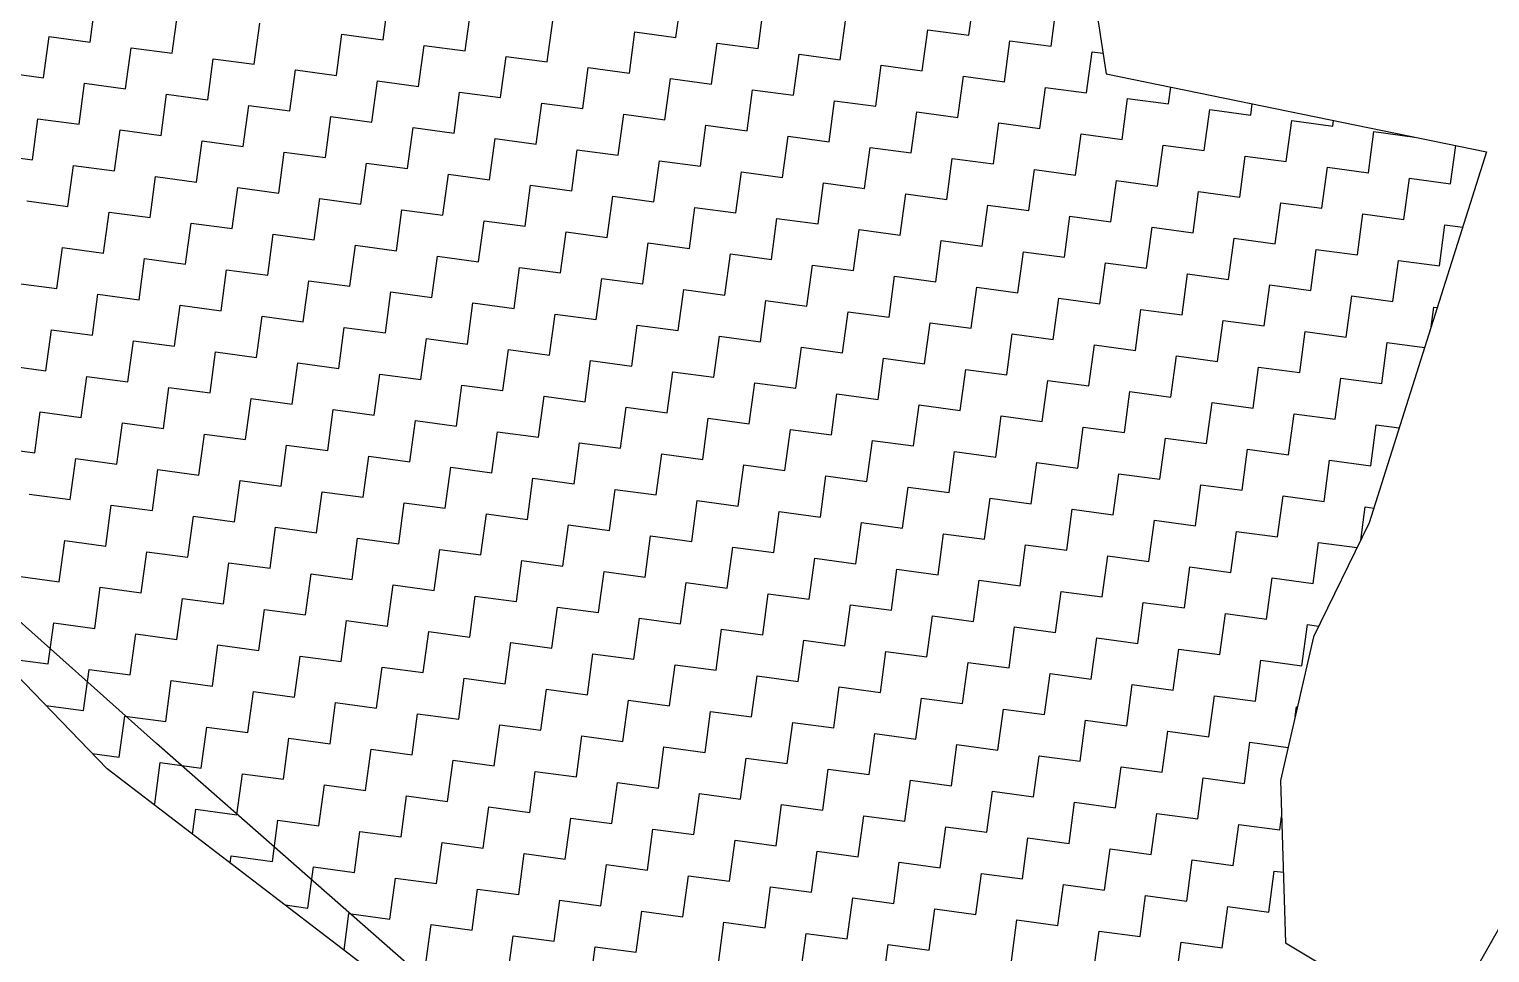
# Model space of a CAD drawing. Header units: metres. Extents: x 291974 to 293244, y 2020596 to 2023640.
# Drawn here: x 292196.6 to 292284.8, y 2021727.4 to 2021783.1 of the extents above; entities that cross this region are included whole.
import ezdxf

# ---------------------------------------------------------------- set-up
doc = ezdxf.new("R2010")
doc.units = ezdxf.units.M
doc.header["$MEASUREMENT"] = 0
doc.layers.add('POLY_HATCH', color=12, linetype='Continuous')
doc.layers.add('POLY_PARCEL', color=6, linetype='Continuous')

msp = doc.modelspace()

# ---------------------------------------------------------------- linework, layer by layer
at = {"layer": 'POLY_HATCH'}
for p, q in [((292257.307, 2021808.667), (292261.637, 2021780.444)), ((292261.637, 2021780.444), (292284.589, 2021775.725)), ((292284.589, 2021775.725), (292277.503, 2021753.35)), ((292277.503, 2021753.35), (292274.138, 2021746.488)), ((292201.34, 2021738.529), (292187.775, 2021752.551)), ((292274.138, 2021746.488), (292272.155, 2021737.813)), ((292221.986, 2021722.739), (292201.34, 2021738.529)), ((292272.155, 2021737.813), (292272.461, 2021728.017)), ((292283.538, 2021725.711), (292289.945, 2021737.041)), ((292272.461, 2021728.017), (292277.731, 2021724.868))]:
    msp.add_line(p, q, dxfattribs=at)
at = {"layer": 'POLY_HATCH', "linetype": 'Continuous'}
for p, q in [((292217.996, 2021782.486), (292218.33, 2021784.964)), ((292235.673, 2021782.626), (292236.007, 2021785.104)), ((292253.35, 2021782.766), (292253.684, 2021785.244)), ((292200.319, 2021782.346), (292200.653, 2021784.824)), ((292205.274, 2021781.678), (292205.608, 2021784.156)), ((292222.951, 2021781.818), (292223.285, 2021784.296)), ((292240.628, 2021781.958), (292240.962, 2021784.436)), ((292258.305, 2021782.098), (292258.639, 2021784.576)), ((292210.229, 2021781.011), (292210.563, 2021783.488)), ((292227.906, 2021781.151), (292228.24, 2021783.628)), ((292245.583, 2021781.291), (292245.917, 2021783.768)), ((292250.538, 2021780.623), (292250.872, 2021783.1)), ((292250.872, 2021783.1), (292253.35, 2021782.766)), ((292197.508, 2021780.203), (292197.842, 2021782.68)), ((292197.842, 2021782.68), (292200.319, 2021782.346)), ((292215.185, 2021780.343), (292215.519, 2021782.82)), ((292215.519, 2021782.82), (292217.996, 2021782.486)), ((292232.862, 2021780.483), (292233.195, 2021782.96)), ((292233.195, 2021782.96), (292235.673, 2021782.626)), ((292237.817, 2021779.815), (292238.151, 2021782.292)), ((292238.151, 2021782.292), (292240.628, 2021781.958)), ((292255.494, 2021779.955), (292255.828, 2021782.432)), ((292255.828, 2021782.432), (292258.305, 2021782.098)), ((292202.463, 2021779.535), (292202.797, 2021782.012)), ((292202.797, 2021782.012), (292205.274, 2021781.678)), ((292207.418, 2021778.867), (292207.752, 2021781.345)), ((292207.752, 2021781.345), (292210.229, 2021781.011)), ((292220.14, 2021779.675), (292220.474, 2021782.152)), ((292220.474, 2021782.152), (292222.951, 2021781.818)), ((292225.095, 2021779.007), (292225.429, 2021781.485)), ((292225.429, 2021781.485), (292227.906, 2021781.151)), ((292242.772, 2021779.147), (292243.106, 2021781.624)), ((292243.106, 2021781.624), (292245.583, 2021781.291)), ((292260.449, 2021779.287), (292260.783, 2021781.764)), ((292260.783, 2021781.764), (292261.448, 2021781.675)), ((292195.03, 2021780.537), (292197.508, 2021780.203)), ((292212.373, 2021778.199), (292212.707, 2021780.677)), ((292212.707, 2021780.677), (292215.185, 2021780.343)), ((292230.05, 2021778.339), (292230.384, 2021780.817)), ((292230.384, 2021780.817), (292232.862, 2021780.483)), ((292247.727, 2021778.479), (292248.061, 2021780.957)), ((292248.061, 2021780.957), (292250.538, 2021780.623)), ((292199.651, 2021777.391), (292199.985, 2021779.869)), ((292199.985, 2021779.869), (292202.463, 2021779.535)), ((292217.328, 2021777.531), (292217.662, 2021780.009)), ((292217.662, 2021780.009), (292220.14, 2021779.675)), ((292235.005, 2021777.671), (292235.339, 2021780.149)), ((292235.339, 2021780.149), (292237.817, 2021779.815)), ((292252.682, 2021777.811), (292253.016, 2021780.289)), ((292253.016, 2021780.289), (292255.494, 2021779.955)), ((292257.637, 2021777.143), (292257.971, 2021779.621)), ((292257.971, 2021779.621), (292260.449, 2021779.287)), ((292265.404, 2021778.619), (292265.542, 2021779.641)), ((292204.606, 2021776.723), (292204.94, 2021779.201)), ((292204.94, 2021779.201), (292207.418, 2021778.867)), ((292222.283, 2021776.863), (292222.617, 2021779.341)), ((292222.617, 2021779.341), (292225.095, 2021779.007)), ((292227.238, 2021776.195), (292227.572, 2021778.673)), ((292227.572, 2021778.673), (292230.05, 2021778.339)), ((292239.96, 2021777.003), (292240.294, 2021779.481)), ((292240.294, 2021779.481), (292242.772, 2021779.147)), ((292244.915, 2021776.335), (292245.249, 2021778.813)), ((292245.249, 2021778.813), (292247.727, 2021778.479)), ((292262.592, 2021776.475), (292262.926, 2021778.953)), ((292262.926, 2021778.953), (292265.404, 2021778.619)), ((292209.562, 2021776.055), (292209.896, 2021778.533)), ((292209.896, 2021778.533), (292212.373, 2021778.199)), ((292214.517, 2021775.388), (292214.851, 2021777.865)), ((292214.851, 2021777.865), (292217.328, 2021777.531)), ((292232.194, 2021775.528), (292232.528, 2021778.005)), ((292232.528, 2021778.005), (292235.005, 2021777.671)), ((292249.871, 2021775.668), (292250.205, 2021778.145)), ((292250.205, 2021778.145), (292252.682, 2021777.811)), ((292267.547, 2021775.808), (292267.881, 2021778.285)), ((292267.881, 2021778.285), (292270.359, 2021777.951)), ((292270.359, 2021777.951), (292270.451, 2021778.632)), ((292196.84, 2021775.248), (292197.174, 2021777.725)), ((292197.174, 2021777.725), (292199.651, 2021777.391)), ((292201.795, 2021774.58), (292202.129, 2021777.057)), ((292202.129, 2021777.057), (292204.606, 2021776.723)), ((292219.472, 2021774.72), (292219.806, 2021777.197)), ((292219.806, 2021777.197), (292222.283, 2021776.863)), ((292237.149, 2021774.86), (292237.483, 2021777.337)), ((292237.483, 2021777.337), (292239.96, 2021777.003)), ((292254.826, 2021775), (292255.16, 2021777.477)), ((292255.16, 2021777.477), (292257.637, 2021777.143)), ((292272.503, 2021775.14), (292272.837, 2021777.617)), ((292272.837, 2021777.617), (292275.314, 2021777.283)), ((292275.314, 2021777.283), (292275.36, 2021777.622)), ((292277.458, 2021774.472), (292277.792, 2021776.949)), ((292277.792, 2021776.949), (292280.234, 2021776.62)), ((292206.75, 2021773.912), (292207.084, 2021776.389)), ((292207.084, 2021776.389), (292209.562, 2021776.055)), ((292224.427, 2021774.052), (292224.761, 2021776.529)), ((292224.761, 2021776.529), (292227.238, 2021776.195)), ((292242.104, 2021774.192), (292242.438, 2021776.669)), ((292242.438, 2021776.669), (292244.915, 2021776.335)), ((292259.781, 2021774.332), (292260.115, 2021776.809)), ((292260.115, 2021776.809), (292262.592, 2021776.475)), ((292264.736, 2021773.664), (292265.07, 2021776.141)), ((292265.07, 2021776.141), (292267.547, 2021775.808)), ((292282.413, 2021773.804), (292282.724, 2021776.108)), ((292194.362, 2021775.582), (292196.84, 2021775.248)), ((292211.705, 2021773.244), (292212.039, 2021775.721)), ((292212.039, 2021775.721), (292214.517, 2021775.388)), ((292229.382, 2021773.384), (292229.716, 2021775.861)), ((292229.716, 2021775.861), (292232.194, 2021775.528)), ((292234.337, 2021772.716), (292234.671, 2021775.194)), ((292234.671, 2021775.194), (292237.149, 2021774.86)), ((292247.059, 2021773.524), (292247.393, 2021776.001)), ((292247.393, 2021776.001), (292249.871, 2021775.668)), ((292252.014, 2021772.856), (292252.348, 2021775.334)), ((292252.348, 2021775.334), (292254.826, 2021775)), ((292269.691, 2021772.996), (292270.025, 2021775.474)), ((292270.025, 2021775.474), (292272.503, 2021775.14)), ((292198.983, 2021772.436), (292199.317, 2021774.914)), ((292199.317, 2021774.914), (292201.795, 2021774.58)), ((292216.66, 2021772.576), (292216.994, 2021775.054)), ((292216.994, 2021775.054), (292219.472, 2021774.72)), ((292221.615, 2021771.908), (292221.949, 2021774.386)), ((292221.949, 2021774.386), (292224.427, 2021774.052)), ((292239.292, 2021772.048), (292239.626, 2021774.526)), ((292239.626, 2021774.526), (292242.104, 2021774.192)), ((292256.969, 2021772.188), (292257.303, 2021774.666)), ((292257.303, 2021774.666), (292259.781, 2021774.332)), ((292274.646, 2021772.328), (292274.98, 2021774.806)), ((292274.98, 2021774.806), (292277.458, 2021774.472)), ((292203.939, 2021771.768), (292204.272, 2021774.246)), ((292204.272, 2021774.246), (292206.75, 2021773.912)), ((292208.894, 2021771.1), (292209.228, 2021773.578)), ((292209.228, 2021773.578), (292211.705, 2021773.244)), ((292226.571, 2021771.24), (292226.905, 2021773.718)), ((292226.905, 2021773.718), (292229.382, 2021773.384)), ((292244.248, 2021771.38), (292244.581, 2021773.858)), ((292244.581, 2021773.858), (292247.059, 2021773.524)), ((292261.924, 2021771.52), (292262.258, 2021773.998)), ((292262.258, 2021773.998), (292264.736, 2021773.664)), ((292279.601, 2021771.66), (292279.935, 2021774.138)), ((292279.935, 2021774.138), (292282.413, 2021773.804)), ((292196.506, 2021772.77), (292198.983, 2021772.436)), ((292213.849, 2021770.432), (292214.183, 2021772.91)), ((292214.183, 2021772.91), (292216.66, 2021772.576)), ((292231.526, 2021770.572), (292231.86, 2021773.05)), ((292231.86, 2021773.05), (292234.337, 2021772.716)), ((292249.203, 2021770.712), (292249.537, 2021773.19)), ((292249.537, 2021773.19), (292252.014, 2021772.856)), ((292254.158, 2021770.045), (292254.492, 2021772.522)), ((292254.492, 2021772.522), (292256.969, 2021772.188)), ((292266.88, 2021770.852), (292267.214, 2021773.33)), ((292267.214, 2021773.33), (292269.691, 2021772.996)), ((292271.835, 2021770.184), (292272.169, 2021772.662)), ((292272.169, 2021772.662), (292274.646, 2021772.328)), ((292201.127, 2021769.625), (292201.461, 2021772.102)), ((292201.461, 2021772.102), (292203.939, 2021771.768)), ((292218.804, 2021769.765), (292219.138, 2021772.242)), ((292219.138, 2021772.242), (292221.615, 2021771.908)), ((292236.481, 2021769.905), (292236.815, 2021772.382)), ((292236.815, 2021772.382), (292239.292, 2021772.048)), ((292241.436, 2021769.237), (292241.77, 2021771.714)), ((292241.77, 2021771.714), (292244.248, 2021771.38)), ((292259.113, 2021769.377), (292259.447, 2021771.854)), ((292259.447, 2021771.854), (292261.924, 2021771.52)), ((292276.79, 2021769.517), (292277.124, 2021771.994)), ((292277.124, 2021771.994), (292279.601, 2021771.66)), ((292206.082, 2021768.957), (292206.416, 2021771.434)), ((292206.416, 2021771.434), (292208.894, 2021771.1)), ((292211.037, 2021768.289), (292211.371, 2021770.766)), ((292211.371, 2021770.766), (292213.849, 2021770.432)), ((292223.759, 2021769.097), (292224.093, 2021771.574)), ((292224.093, 2021771.574), (292226.571, 2021771.24)), ((292228.714, 2021768.429), (292229.048, 2021770.906)), ((292229.048, 2021770.906), (292231.526, 2021770.572)), ((292246.391, 2021768.569), (292246.725, 2021771.046)), ((292246.725, 2021771.046), (292249.203, 2021770.712)), ((292264.068, 2021768.709), (292264.402, 2021771.186)), ((292264.402, 2021771.186), (292266.88, 2021770.852)), ((292281.745, 2021768.849), (292282.079, 2021771.326)), ((292282.079, 2021771.326), (292283.151, 2021771.182)), ((292198.316, 2021767.481), (292198.649, 2021769.958)), ((292198.649, 2021769.958), (292201.127, 2021769.625)), ((292215.992, 2021767.621), (292216.326, 2021770.098)), ((292216.326, 2021770.098), (292218.804, 2021769.765)), ((292233.669, 2021767.761), (292234.003, 2021770.238)), ((292234.003, 2021770.238), (292236.481, 2021769.905)), ((292251.346, 2021767.901), (292251.68, 2021770.378)), ((292251.68, 2021770.378), (292254.158, 2021770.045)), ((292269.023, 2021768.041), (292269.357, 2021770.518)), ((292269.357, 2021770.518), (292271.835, 2021770.184)), ((292273.978, 2021767.373), (292274.312, 2021769.851)), ((292274.312, 2021769.851), (292276.79, 2021769.517)), ((292203.271, 2021766.813), (292203.605, 2021769.291)), ((292203.605, 2021769.291), (292206.082, 2021768.957)), ((292220.948, 2021766.953), (292221.282, 2021769.431)), ((292221.282, 2021769.431), (292223.759, 2021769.097)), ((292238.625, 2021767.093), (292238.958, 2021769.571)), ((292238.958, 2021769.571), (292241.436, 2021769.237)), ((292256.301, 2021767.233), (292256.635, 2021769.711)), ((292256.635, 2021769.711), (292259.113, 2021769.377)), ((292261.257, 2021766.565), (292261.591, 2021769.043)), ((292261.591, 2021769.043), (292264.068, 2021768.709)), ((292278.934, 2021766.705), (292279.267, 2021769.183)), ((292279.267, 2021769.183), (292281.745, 2021768.849)), ((292208.226, 2021766.145), (292208.56, 2021768.623)), ((292208.56, 2021768.623), (292211.037, 2021768.289)), ((292225.903, 2021766.285), (292226.237, 2021768.763)), ((292226.237, 2021768.763), (292228.714, 2021768.429)), ((292230.858, 2021765.617), (292231.192, 2021768.095)), ((292231.192, 2021768.095), (292233.669, 2021767.761)), ((292243.58, 2021766.425), (292243.914, 2021768.903)), ((292243.914, 2021768.903), (292246.391, 2021768.569)), ((292248.535, 2021765.757), (292248.869, 2021768.235)), ((292248.869, 2021768.235), (292251.346, 2021767.901)), ((292266.212, 2021765.897), (292266.546, 2021768.375)), ((292266.546, 2021768.375), (292269.023, 2021768.041)), ((292195.838, 2021767.815), (292198.316, 2021767.481)), ((292213.181, 2021765.477), (292213.515, 2021767.955)), ((292213.515, 2021767.955), (292215.992, 2021767.621)), ((292218.136, 2021764.809), (292218.47, 2021767.287)), ((292218.47, 2021767.287), (292220.948, 2021766.953)), ((292235.813, 2021764.949), (292236.147, 2021767.427)), ((292236.147, 2021767.427), (292238.625, 2021767.093)), ((292253.49, 2021765.089), (292253.824, 2021767.567)), ((292253.824, 2021767.567), (292256.301, 2021767.233)), ((292271.167, 2021765.229), (292271.501, 2021767.707)), ((292271.501, 2021767.707), (292273.978, 2021767.373)), ((292200.459, 2021764.669), (292200.793, 2021767.147)), ((292200.793, 2021767.147), (292203.271, 2021766.813)), ((292205.414, 2021764.002), (292205.748, 2021766.479)), ((292205.748, 2021766.479), (292208.226, 2021766.145)), ((292223.091, 2021764.142), (292223.425, 2021766.619)), ((292223.425, 2021766.619), (292225.903, 2021766.285)), ((292240.768, 2021764.281), (292241.102, 2021766.759)), ((292241.102, 2021766.759), (292243.58, 2021766.425)), ((292258.445, 2021764.421), (292258.779, 2021766.899)), ((292258.779, 2021766.899), (292261.257, 2021766.565)), ((292276.122, 2021764.561), (292276.456, 2021767.039)), ((292276.456, 2021767.039), (292278.934, 2021766.705)), ((292281.251, 2021765.185), (292281.411, 2021766.371)), ((292281.411, 2021766.371), (292281.618, 2021766.343)), ((292210.369, 2021763.334), (292210.703, 2021765.811)), ((292210.703, 2021765.811), (292213.181, 2021765.477)), ((292228.046, 2021763.474), (292228.38, 2021765.951)), ((292228.38, 2021765.951), (292230.858, 2021765.617)), ((292245.723, 2021763.614), (292246.057, 2021766.091)), ((292246.057, 2021766.091), (292248.535, 2021765.757)), ((292263.4, 2021763.754), (292263.734, 2021766.231)), ((292263.734, 2021766.231), (292266.212, 2021765.897)), ((292268.355, 2021763.086), (292268.689, 2021765.563)), ((292268.689, 2021765.563), (292271.167, 2021765.229)), ((292197.648, 2021762.526), (292197.982, 2021765.003)), ((292197.982, 2021765.003), (292200.459, 2021764.669)), ((292215.325, 2021762.666), (292215.659, 2021765.143)), ((292215.659, 2021765.143), (292218.136, 2021764.809)), ((292233.001, 2021762.806), (292233.335, 2021765.283)), ((292233.335, 2021765.283), (292235.813, 2021764.949)), ((292237.957, 2021762.138), (292238.291, 2021764.615)), ((292238.291, 2021764.615), (292240.768, 2021764.281)), ((292250.678, 2021762.946), (292251.012, 2021765.423)), ((292251.012, 2021765.423), (292253.49, 2021765.089)), ((292255.634, 2021762.278), (292255.968, 2021764.755)), ((292255.968, 2021764.755), (292258.445, 2021764.421)), ((292273.31, 2021762.418), (292273.644, 2021764.895)), ((292273.644, 2021764.895), (292276.122, 2021764.561)), ((292202.603, 2021761.858), (292202.937, 2021764.335)), ((292202.937, 2021764.335), (292205.414, 2021764.002)), ((292220.28, 2021761.998), (292220.614, 2021764.475)), ((292220.614, 2021764.475), (292223.091, 2021764.142)), ((292225.235, 2021761.33), (292225.569, 2021763.808)), ((292225.569, 2021763.808), (292228.046, 2021763.474)), ((292242.912, 2021761.47), (292243.246, 2021763.948)), ((292243.246, 2021763.948), (292245.723, 2021763.614)), ((292260.589, 2021761.61), (292260.923, 2021764.088)), ((292260.923, 2021764.088), (292263.4, 2021763.754)), ((292278.266, 2021761.75), (292278.6, 2021764.228)), ((292278.6, 2021764.228), (292280.852, 2021763.924)), ((292195.17, 2021762.86), (292197.648, 2021762.526)), ((292207.558, 2021761.19), (292207.892, 2021763.668)), ((292207.892, 2021763.668), (292210.369, 2021763.334)), ((292212.513, 2021760.522), (292212.847, 2021763)), ((292212.847, 2021763), (292215.325, 2021762.666)), ((292230.19, 2021760.662), (292230.524, 2021763.14)), ((292230.524, 2021763.14), (292233.001, 2021762.806)), ((292247.867, 2021760.802), (292248.201, 2021763.28)), ((292248.201, 2021763.28), (292250.678, 2021762.946)), ((292265.544, 2021760.942), (292265.878, 2021763.42)), ((292265.878, 2021763.42), (292268.355, 2021763.086)), ((292199.791, 2021759.714), (292200.125, 2021762.192)), ((292200.125, 2021762.192), (292202.603, 2021761.858)), ((292217.468, 2021759.854), (292217.802, 2021762.332)), ((292217.802, 2021762.332), (292220.28, 2021761.998)), ((292235.145, 2021759.994), (292235.479, 2021762.472)), ((292235.479, 2021762.472), (292237.957, 2021762.138)), ((292252.822, 2021760.134), (292253.156, 2021762.612)), ((292253.156, 2021762.612), (292255.634, 2021762.278)), ((292257.777, 2021759.466), (292258.111, 2021761.944)), ((292258.111, 2021761.944), (292260.589, 2021761.61)), ((292270.499, 2021760.274), (292270.833, 2021762.752)), ((292270.833, 2021762.752), (292273.31, 2021762.418)), ((292275.454, 2021759.606), (292275.788, 2021762.084)), ((292275.788, 2021762.084), (292278.266, 2021761.75)), ((292204.746, 2021759.046), (292205.08, 2021761.524)), ((292205.08, 2021761.524), (292207.558, 2021761.19)), ((292222.423, 2021759.186), (292222.757, 2021761.664)), ((292222.757, 2021761.664), (292225.235, 2021761.33)), ((292240.1, 2021759.326), (292240.434, 2021761.804)), ((292240.434, 2021761.804), (292242.912, 2021761.47)), ((292245.055, 2021758.658), (292245.389, 2021761.136)), ((292245.389, 2021761.136), (292247.867, 2021760.802)), ((292262.732, 2021758.798), (292263.066, 2021761.276)), ((292263.066, 2021761.276), (292265.544, 2021760.942)), ((292209.702, 2021758.379), (292210.035, 2021760.856)), ((292210.035, 2021760.856), (292212.513, 2021760.522)), ((292214.657, 2021757.711), (292214.991, 2021760.188)), ((292214.991, 2021760.188), (292217.468, 2021759.854)), ((292227.378, 2021758.518), (292227.712, 2021760.996)), ((292227.712, 2021760.996), (292230.19, 2021760.662)), ((292232.334, 2021757.851), (292232.668, 2021760.328)), ((292232.668, 2021760.328), (292235.145, 2021759.994)), ((292250.011, 2021757.991), (292250.344, 2021760.468)), ((292250.344, 2021760.468), (292252.822, 2021760.134)), ((292267.687, 2021758.131), (292268.021, 2021760.608)), ((292268.021, 2021760.608), (292270.499, 2021760.274)), ((292196.98, 2021757.571), (292197.314, 2021760.048)), ((292197.314, 2021760.048), (292199.791, 2021759.714)), ((292201.935, 2021756.903), (292202.269, 2021759.38)), ((292202.269, 2021759.38), (292204.746, 2021759.046)), ((292219.612, 2021757.043), (292219.946, 2021759.52)), ((292219.946, 2021759.52), (292222.423, 2021759.186)), ((292237.289, 2021757.183), (292237.623, 2021759.66)), ((292237.623, 2021759.66), (292240.1, 2021759.326)), ((292254.966, 2021757.323), (292255.3, 2021759.8)), ((292255.3, 2021759.8), (292257.777, 2021759.466)), ((292272.643, 2021757.463), (292272.977, 2021759.94)), ((292272.977, 2021759.94), (292275.454, 2021759.606)), ((292277.598, 2021756.795), (292277.932, 2021759.272)), ((292277.932, 2021759.272), (292279.319, 2021759.085)), ((292206.89, 2021756.235), (292207.224, 2021758.712)), ((292207.224, 2021758.712), (292209.702, 2021758.379)), ((292224.567, 2021756.375), (292224.901, 2021758.852)), ((292224.901, 2021758.852), (292227.378, 2021758.518)), ((292242.244, 2021756.515), (292242.578, 2021758.992)), ((292242.578, 2021758.992), (292245.055, 2021758.658)), ((292259.921, 2021756.655), (292260.255, 2021759.132)), ((292260.255, 2021759.132), (292262.732, 2021758.798)), ((292264.876, 2021755.987), (292265.21, 2021758.465)), ((292265.21, 2021758.465), (292267.687, 2021758.131)), ((292194.502, 2021757.905), (292196.98, 2021757.571)), ((292211.845, 2021755.567), (292212.179, 2021758.045)), ((292212.179, 2021758.045), (292214.657, 2021757.711)), ((292229.522, 2021755.707), (292229.856, 2021758.185)), ((292229.856, 2021758.185), (292232.334, 2021757.851)), ((292234.477, 2021755.039), (292234.811, 2021757.517)), ((292234.811, 2021757.517), (292237.289, 2021757.183)), ((292247.199, 2021755.847), (292247.533, 2021758.325)), ((292247.533, 2021758.325), (292250.011, 2021757.991)), ((292252.154, 2021755.179), (292252.488, 2021757.657)), ((292252.488, 2021757.657), (292254.966, 2021757.323)), ((292269.831, 2021755.319), (292270.165, 2021757.797)), ((292270.165, 2021757.797), (292272.643, 2021757.463)), ((292199.123, 2021754.759), (292199.457, 2021757.237)), ((292199.457, 2021757.237), (292201.935, 2021756.903)), ((292216.8, 2021754.899), (292217.134, 2021757.377)), ((292217.134, 2021757.377), (292219.612, 2021757.043)), ((292221.755, 2021754.231), (292222.089, 2021756.709)), ((292222.089, 2021756.709), (292224.567, 2021756.375)), ((292239.432, 2021754.371), (292239.766, 2021756.849)), ((292239.766, 2021756.849), (292242.244, 2021756.515)), ((292257.109, 2021754.511), (292257.443, 2021756.989)), ((292257.443, 2021756.989), (292259.921, 2021756.655)), ((292274.786, 2021754.651), (292275.12, 2021757.129)), ((292275.12, 2021757.129), (292277.598, 2021756.795)), ((292204.079, 2021754.091), (292204.412, 2021756.569)), ((292204.412, 2021756.569), (292206.89, 2021756.235)), ((292209.034, 2021753.423), (292209.368, 2021755.901)), ((292209.368, 2021755.901), (292211.845, 2021755.567)), ((292226.711, 2021753.563), (292227.045, 2021756.041)), ((292227.045, 2021756.041), (292229.522, 2021755.707)), ((292244.388, 2021753.703), (292244.721, 2021756.181)), ((292244.721, 2021756.181), (292247.199, 2021755.847)), ((292262.064, 2021753.843), (292262.398, 2021756.321)), ((292262.398, 2021756.321), (292264.876, 2021755.987)), ((292196.646, 2021755.093), (292199.123, 2021754.759)), ((292213.989, 2021752.755), (292214.323, 2021755.233)), ((292214.323, 2021755.233), (292216.8, 2021754.899)), ((292231.666, 2021752.895), (292232, 2021755.373)), ((292232, 2021755.373), (292234.477, 2021755.039)), ((292249.343, 2021753.035), (292249.677, 2021755.513)), ((292249.677, 2021755.513), (292252.154, 2021755.179)), ((292267.02, 2021753.175), (292267.354, 2021755.653)), ((292267.354, 2021755.653), (292269.831, 2021755.319)), ((292271.975, 2021752.508), (292272.309, 2021754.985)), ((292272.309, 2021754.985), (292274.786, 2021754.651)), ((292201.267, 2021751.948), (292201.601, 2021754.425)), ((292201.601, 2021754.425), (292204.079, 2021754.091)), ((292218.944, 2021752.088), (292219.278, 2021754.565)), ((292219.278, 2021754.565), (292221.755, 2021754.231)), ((292236.621, 2021752.228), (292236.955, 2021754.705)), ((292236.955, 2021754.705), (292239.432, 2021754.371)), ((292241.576, 2021751.56), (292241.91, 2021754.037)), ((292241.91, 2021754.037), (292244.388, 2021753.703)), ((292254.298, 2021752.368), (292254.632, 2021754.845)), ((292254.632, 2021754.845), (292257.109, 2021754.511)), ((292259.253, 2021751.7), (292259.587, 2021754.177)), ((292259.587, 2021754.177), (292262.064, 2021753.843)), ((292276.994, 2021752.312), (292277.264, 2021754.317)), ((292277.264, 2021754.317), (292277.787, 2021754.247)), ((292206.222, 2021751.28), (292206.556, 2021753.757)), ((292206.556, 2021753.757), (292209.034, 2021753.423)), ((292223.899, 2021751.42), (292224.233, 2021753.897)), ((292224.233, 2021753.897), (292226.711, 2021753.563)), ((292228.854, 2021750.752), (292229.188, 2021753.229)), ((292229.188, 2021753.229), (292231.666, 2021752.895)), ((292246.531, 2021750.892), (292246.865, 2021753.369)), ((292246.865, 2021753.369), (292249.343, 2021753.035)), ((292264.208, 2021751.032), (292264.542, 2021753.509)), ((292264.542, 2021753.509), (292267.02, 2021753.175)), ((292198.456, 2021749.804), (292198.789, 2021752.282)), ((292198.789, 2021752.282), (292201.267, 2021751.948)), ((292211.177, 2021750.612), (292211.511, 2021753.089)), ((292211.511, 2021753.089), (292213.989, 2021752.755)), ((292216.132, 2021749.944), (292216.466, 2021752.422)), ((292216.466, 2021752.422), (292218.944, 2021752.088)), ((292233.809, 2021750.084), (292234.143, 2021752.562)), ((292234.143, 2021752.562), (292236.621, 2021752.228)), ((292251.486, 2021750.224), (292251.82, 2021752.702)), ((292251.82, 2021752.702), (292254.298, 2021752.368)), ((292269.163, 2021750.364), (292269.497, 2021752.841)), ((292269.497, 2021752.841), (292271.975, 2021752.508)), ((292203.411, 2021749.136), (292203.745, 2021751.614)), ((292203.745, 2021751.614), (292206.222, 2021751.28)), ((292221.088, 2021749.276), (292221.422, 2021751.754)), ((292221.422, 2021751.754), (292223.899, 2021751.42)), ((292238.765, 2021749.416), (292239.098, 2021751.894)), ((292239.098, 2021751.894), (292241.576, 2021751.56)), ((292256.441, 2021749.556), (292256.775, 2021752.034)), ((292256.775, 2021752.034), (292259.253, 2021751.7)), ((292261.397, 2021748.888), (292261.731, 2021751.366)), ((292261.731, 2021751.366), (292264.208, 2021751.032)), ((292274.118, 2021749.696), (292274.452, 2021752.174)), ((292274.452, 2021752.174), (292276.772, 2021751.861)), ((292208.366, 2021748.468), (292208.7, 2021750.946)), ((292208.7, 2021750.946), (292211.177, 2021750.612)), ((292226.043, 2021748.608), (292226.377, 2021751.086)), ((292226.377, 2021751.086), (292228.854, 2021750.752)), ((292243.72, 2021748.748), (292244.054, 2021751.226)), ((292244.054, 2021751.226), (292246.531, 2021750.892)), ((292248.675, 2021748.08), (292249.009, 2021750.558)), ((292249.009, 2021750.558), (292251.486, 2021750.224)), ((292266.352, 2021748.22), (292266.686, 2021750.698)), ((292266.686, 2021750.698), (292269.163, 2021750.364)), ((292195.978, 2021750.138), (292198.456, 2021749.804)), ((292213.321, 2021747.8), (292213.655, 2021750.278)), ((292213.655, 2021750.278), (292216.132, 2021749.944)), ((292218.276, 2021747.132), (292218.61, 2021749.61)), ((292218.61, 2021749.61), (292221.088, 2021749.276)), ((292230.998, 2021747.94), (292231.332, 2021750.418)), ((292231.332, 2021750.418), (292233.809, 2021750.084)), ((292235.953, 2021747.272), (292236.287, 2021749.75)), ((292236.287, 2021749.75), (292238.765, 2021749.416)), ((292253.63, 2021747.412), (292253.964, 2021749.89)), ((292253.964, 2021749.89), (292256.441, 2021749.556)), ((292271.307, 2021747.552), (292271.641, 2021750.03)), ((292271.641, 2021750.03), (292274.118, 2021749.696)), ((292200.599, 2021746.992), (292200.933, 2021749.47)), ((292200.933, 2021749.47), (292203.411, 2021749.136)), ((292205.554, 2021746.325), (292205.888, 2021748.802)), ((292205.888, 2021748.802), (292208.366, 2021748.468)), ((292223.231, 2021746.465), (292223.565, 2021748.942)), ((292223.565, 2021748.942), (292226.043, 2021748.608)), ((292240.908, 2021746.605), (292241.242, 2021749.082)), ((292241.242, 2021749.082), (292243.72, 2021748.748)), ((292258.585, 2021746.745), (292258.919, 2021749.222)), ((292258.919, 2021749.222), (292261.397, 2021748.888)), ((292210.509, 2021745.657), (292210.843, 2021748.134)), ((292210.843, 2021748.134), (292213.321, 2021747.8)), ((292228.186, 2021745.797), (292228.52, 2021748.274)), ((292228.52, 2021748.274), (292230.998, 2021747.94)), ((292245.863, 2021745.937), (292246.197, 2021748.414)), ((292246.197, 2021748.414), (292248.675, 2021748.08)), ((292263.54, 2021746.077), (292263.874, 2021748.554)), ((292263.874, 2021748.554), (292266.352, 2021748.22)), ((292268.495, 2021745.409), (292268.829, 2021747.886)), ((292268.829, 2021747.886), (292271.307, 2021747.552)), ((292197.788, 2021744.849), (292198.122, 2021747.326)), ((292198.122, 2021747.326), (292200.599, 2021746.992)), ((292215.465, 2021744.989), (292215.798, 2021747.466)), ((292215.798, 2021747.466), (292218.276, 2021747.132)), ((292233.141, 2021745.129), (292233.475, 2021747.606)), ((292233.475, 2021747.606), (292235.953, 2021747.272)), ((292238.097, 2021744.461), (292238.431, 2021746.939)), ((292238.431, 2021746.939), (292240.908, 2021746.605)), ((292250.818, 2021745.269), (292251.152, 2021747.746)), ((292251.152, 2021747.746), (292253.63, 2021747.412)), ((292255.774, 2021744.601), (292256.107, 2021747.078)), ((292256.107, 2021747.078), (292258.585, 2021746.745)), ((292273.45, 2021744.741), (292273.784, 2021747.218)), ((292273.784, 2021747.218), (292274.452, 2021747.129)), ((292202.743, 2021744.181), (292203.077, 2021746.659)), ((292203.077, 2021746.659), (292205.554, 2021746.325)), ((292220.42, 2021744.321), (292220.754, 2021746.799)), ((292220.754, 2021746.799), (292223.231, 2021746.465)), ((292225.375, 2021743.653), (292225.709, 2021746.131)), ((292225.709, 2021746.131), (292228.186, 2021745.797)), ((292243.052, 2021743.793), (292243.386, 2021746.271)), ((292243.386, 2021746.271), (292245.863, 2021745.937)), ((292260.729, 2021743.933), (292261.063, 2021746.411)), ((292261.063, 2021746.411), (292263.54, 2021746.077)), ((292195.31, 2021745.183), (292197.788, 2021744.849)), ((292207.698, 2021743.513), (292208.032, 2021745.991)), ((292208.032, 2021745.991), (292210.509, 2021745.657)), ((292212.653, 2021742.845), (292212.987, 2021745.323)), ((292212.987, 2021745.323), (292215.465, 2021744.989)), ((292230.33, 2021742.985), (292230.664, 2021745.463)), ((292230.664, 2021745.463), (292233.141, 2021745.129)), ((292248.007, 2021743.125), (292248.341, 2021745.603)), ((292248.341, 2021745.603), (292250.818, 2021745.269)), ((292265.684, 2021743.265), (292266.018, 2021745.743)), ((292266.018, 2021745.743), (292268.495, 2021745.409)), ((292199.931, 2021742.037), (292200.265, 2021744.515)), ((292200.265, 2021744.515), (292202.743, 2021744.181)), ((292217.608, 2021742.177), (292217.942, 2021744.655)), ((292217.942, 2021744.655), (292220.42, 2021744.321)), ((292235.285, 2021742.317), (292235.619, 2021744.795)), ((292235.619, 2021744.795), (292238.097, 2021744.461)), ((292252.962, 2021742.457), (292253.296, 2021744.935)), ((292253.296, 2021744.935), (292255.774, 2021744.601)), ((292270.639, 2021742.597), (292270.973, 2021745.075)), ((292270.973, 2021745.075), (292273.45, 2021744.741)), ((292204.886, 2021741.369), (292205.22, 2021743.847)), ((292205.22, 2021743.847), (292207.698, 2021743.513)), ((292222.563, 2021741.509), (292222.897, 2021743.987)), ((292222.897, 2021743.987), (292225.375, 2021743.653)), ((292240.24, 2021741.649), (292240.574, 2021744.127)), ((292240.574, 2021744.127), (292243.052, 2021743.793)), ((292245.195, 2021740.982), (292245.529, 2021743.459)), ((292245.529, 2021743.459), (292248.007, 2021743.125)), ((292257.917, 2021741.789), (292258.251, 2021744.267)), ((292258.251, 2021744.267), (292260.729, 2021743.933)), ((292262.872, 2021741.122), (292263.206, 2021743.599)), ((292263.206, 2021743.599), (292265.684, 2021743.265)), ((292209.842, 2021740.702), (292210.175, 2021743.179)), ((292210.175, 2021743.179), (292212.653, 2021742.845)), ((292227.518, 2021740.842), (292227.852, 2021743.319)), ((292227.852, 2021743.319), (292230.33, 2021742.985)), ((292232.474, 2021740.174), (292232.808, 2021742.651)), ((292232.808, 2021742.651), (292235.285, 2021742.317)), ((292250.151, 2021740.314), (292250.484, 2021742.791)), ((292250.484, 2021742.791), (292252.962, 2021742.457)), ((292267.827, 2021740.454), (292268.161, 2021742.931)), ((292268.161, 2021742.931), (292270.639, 2021742.597)), ((292197.648, 2021742.345), (292199.931, 2021742.037)), ((292202.075, 2021739.226), (292202.409, 2021741.703)), ((292202.409, 2021741.703), (292204.886, 2021741.369)), ((292214.797, 2021740.034), (292215.131, 2021742.511)), ((292215.131, 2021742.511), (292217.608, 2021742.177)), ((292219.752, 2021739.366), (292220.086, 2021741.843)), ((292220.086, 2021741.843), (292222.563, 2021741.509)), ((292237.429, 2021739.506), (292237.763, 2021741.983)), ((292237.763, 2021741.983), (292240.24, 2021741.649)), ((292255.106, 2021739.646), (292255.44, 2021742.123)), ((292255.44, 2021742.123), (292257.917, 2021741.789)), ((292273.037, 2021741.671), (292273.117, 2021742.263)), ((292273.117, 2021742.263), (292273.17, 2021742.256)), ((292207.03, 2021738.558), (292207.364, 2021741.036)), ((292207.364, 2021741.036), (292209.842, 2021740.702)), ((292224.707, 2021738.698), (292225.041, 2021741.176)), ((292225.041, 2021741.176), (292227.518, 2021740.842)), ((292242.384, 2021738.838), (292242.718, 2021741.315)), ((292242.718, 2021741.315), (292245.195, 2021740.982)), ((292260.061, 2021738.978), (292260.395, 2021741.455)), ((292260.395, 2021741.455), (292262.872, 2021741.122)), ((292265.016, 2021738.31), (292265.35, 2021740.788)), ((292265.35, 2021740.788), (292267.827, 2021740.454)), ((292211.985, 2021737.89), (292212.319, 2021740.368)), ((292212.319, 2021740.368), (292214.797, 2021740.034)), ((292229.662, 2021738.03), (292229.996, 2021740.508)), ((292229.996, 2021740.508), (292232.474, 2021740.174)), ((292247.339, 2021738.17), (292247.673, 2021740.648)), ((292247.673, 2021740.648), (292250.151, 2021740.314)), ((292252.294, 2021737.502), (292252.628, 2021739.98)), ((292252.628, 2021739.98), (292255.106, 2021739.646)), ((292269.971, 2021737.642), (292270.305, 2021740.12)), ((292270.305, 2021740.12), (292272.611, 2021739.809)), ((292200.454, 2021739.444), (292202.075, 2021739.226)), ((292216.94, 2021737.222), (292217.274, 2021739.7)), ((292217.274, 2021739.7), (292219.752, 2021739.366)), ((292221.895, 2021736.554), (292222.229, 2021739.032)), ((292222.229, 2021739.032), (292224.707, 2021738.698)), ((292234.617, 2021737.362), (292234.951, 2021739.84)), ((292234.951, 2021739.84), (292237.429, 2021739.506)), ((292239.572, 2021736.694), (292239.906, 2021739.172)), ((292239.906, 2021739.172), (292242.384, 2021738.838)), ((292257.249, 2021736.834), (292257.583, 2021739.312)), ((292257.583, 2021739.312), (292260.061, 2021738.978)), ((292204.219, 2021736.414), (292204.552, 2021738.892)), ((292204.552, 2021738.892), (292207.03, 2021738.558)), ((292209.174, 2021735.746), (292209.508, 2021738.224)), ((292209.508, 2021738.224), (292211.985, 2021737.89)), ((292226.851, 2021735.886), (292227.185, 2021738.364)), ((292227.185, 2021738.364), (292229.662, 2021738.03)), ((292244.528, 2021736.026), (292244.861, 2021738.504)), ((292244.861, 2021738.504), (292247.339, 2021738.17)), ((292262.204, 2021736.166), (292262.538, 2021738.644)), ((292262.538, 2021738.644), (292265.016, 2021738.31)), ((292214.129, 2021735.079), (292214.463, 2021737.556)), ((292214.463, 2021737.556), (292216.94, 2021737.222)), ((292231.806, 2021735.219), (292232.14, 2021737.696)), ((292232.14, 2021737.696), (292234.617, 2021737.362)), ((292249.483, 2021735.359), (292249.817, 2021737.836)), ((292249.817, 2021737.836), (292252.294, 2021737.502)), ((292267.16, 2021735.499), (292267.494, 2021737.976)), ((292267.494, 2021737.976), (292269.971, 2021737.642)), ((292204.08, 2021736.433), (292204.219, 2021736.414)), ((292219.084, 2021734.411), (292219.418, 2021736.888)), ((292219.418, 2021736.888), (292221.895, 2021736.554)), ((292236.761, 2021734.551), (292237.095, 2021737.028)), ((292237.095, 2021737.028), (292239.572, 2021736.694)), ((292241.716, 2021733.883), (292242.05, 2021736.36)), ((292242.05, 2021736.36), (292244.528, 2021736.026)), ((292254.438, 2021734.691), (292254.772, 2021737.168)), ((292254.772, 2021737.168), (292257.249, 2021736.834)), ((292259.393, 2021734.023), (292259.727, 2021736.5)), ((292259.727, 2021736.5), (292262.204, 2021736.166)), ((292206.495, 2021734.586), (292206.696, 2021736.08)), ((292206.696, 2021736.08), (292209.174, 2021735.746)), ((292224.039, 2021733.743), (292224.373, 2021736.22)), ((292224.373, 2021736.22), (292226.851, 2021735.886)), ((292228.994, 2021733.075), (292229.328, 2021735.552)), ((292229.328, 2021735.552), (292231.806, 2021735.219)), ((292246.671, 2021733.215), (292247.005, 2021735.692)), ((292247.005, 2021735.692), (292249.483, 2021735.359)), ((292264.348, 2021733.355), (292264.682, 2021735.832)), ((292264.682, 2021735.832), (292267.16, 2021735.499)), ((292272.115, 2021734.831), (292272.223, 2021735.634)), ((292211.317, 2021732.935), (292211.651, 2021735.413)), ((292211.651, 2021735.413), (292214.129, 2021735.079)), ((292216.272, 2021732.267), (292216.606, 2021734.745)), ((292216.606, 2021734.745), (292219.084, 2021734.411)), ((292233.949, 2021732.407), (292234.283, 2021734.885)), ((292234.283, 2021734.885), (292236.761, 2021734.551)), ((292251.626, 2021732.547), (292251.96, 2021735.025)), ((292251.96, 2021735.025), (292254.438, 2021734.691)), ((292269.303, 2021732.687), (292269.637, 2021735.165)), ((292269.637, 2021735.165), (292272.115, 2021734.831)), ((292221.228, 2021731.599), (292221.561, 2021734.077)), ((292221.561, 2021734.077), (292224.039, 2021733.743)), ((292238.904, 2021731.739), (292239.238, 2021734.217)), ((292239.238, 2021734.217), (292241.716, 2021733.883)), ((292256.581, 2021731.879), (292256.915, 2021734.357)), ((292256.915, 2021734.357), (292259.393, 2021734.023)), ((292208.782, 2021732.837), (292208.84, 2021733.269)), ((292208.84, 2021733.269), (292211.317, 2021732.935)), ((292226.183, 2021730.931), (292226.517, 2021733.409)), ((292226.517, 2021733.409), (292228.994, 2021733.075)), ((292243.86, 2021731.071), (292244.194, 2021733.549)), ((292244.194, 2021733.549), (292246.671, 2021733.215)), ((292248.815, 2021730.403), (292249.149, 2021732.881)), ((292249.149, 2021732.881), (292251.626, 2021732.547)), ((292261.537, 2021731.211), (292261.87, 2021733.689)), ((292261.87, 2021733.689), (292264.348, 2021733.355)), ((292266.492, 2021730.543), (292266.826, 2021733.021)), ((292266.826, 2021733.021), (292269.303, 2021732.687)), ((292213.461, 2021730.123), (292213.795, 2021732.601)), ((292213.795, 2021732.601), (292216.272, 2021732.267)), ((292231.138, 2021730.263), (292231.472, 2021732.741)), ((292231.472, 2021732.741), (292233.949, 2021732.407)), ((292236.093, 2021729.596), (292236.427, 2021732.073)), ((292236.427, 2021732.073), (292238.904, 2021731.739)), ((292253.77, 2021729.736), (292254.104, 2021732.213)), ((292254.104, 2021732.213), (292256.581, 2021731.879)), ((292271.447, 2021729.875), (292271.781, 2021732.353)), ((292271.781, 2021732.353), (292272.328, 2021732.279)), ((292218.416, 2021729.456), (292218.75, 2021731.933)), ((292218.75, 2021731.933), (292221.228, 2021731.599)), ((292223.371, 2021728.788), (292223.705, 2021731.265)), ((292223.705, 2021731.265), (292226.183, 2021730.931)), ((292241.048, 2021728.928), (292241.382, 2021731.405)), ((292241.382, 2021731.405), (292243.86, 2021731.071)), ((292258.725, 2021729.068), (292259.059, 2021731.545)), ((292259.059, 2021731.545), (292261.537, 2021731.211)), ((292212.089, 2021730.308), (292213.461, 2021730.123)), ((292228.326, 2021728.12), (292228.66, 2021730.597)), ((292228.66, 2021730.597), (292231.138, 2021730.263)), ((292246.003, 2021728.26), (292246.337, 2021730.737)), ((292246.337, 2021730.737), (292248.815, 2021730.403)), ((292263.68, 2021728.4), (292264.014, 2021730.877)), ((292264.014, 2021730.877), (292266.492, 2021730.543)), ((292268.635, 2021727.732), (292268.969, 2021730.209)), ((292268.969, 2021730.209), (292271.447, 2021729.875)), ((292215.642, 2021727.591), (292215.938, 2021729.789)), ((292215.938, 2021729.789), (292218.416, 2021729.456)), ((292233.281, 2021727.452), (292233.615, 2021729.929)), ((292233.615, 2021729.929), (292236.093, 2021729.596)), ((292250.958, 2021727.592), (292251.292, 2021730.069)), ((292251.292, 2021730.069), (292253.77, 2021729.736)), ((292255.914, 2021726.924), (292256.247, 2021729.402)), ((292256.247, 2021729.402), (292258.725, 2021729.068)), ((292220.56, 2021726.644), (292220.894, 2021729.122)), ((292220.894, 2021729.122), (292223.371, 2021728.788)), ((292225.515, 2021725.976), (292225.849, 2021728.454)), ((292225.849, 2021728.454), (292228.326, 2021728.12)), ((292238.237, 2021726.784), (292238.571, 2021729.262)), ((292238.571, 2021729.262), (292241.048, 2021728.928)), ((292243.192, 2021726.116), (292243.526, 2021728.594)), ((292243.526, 2021728.594), (292246.003, 2021728.26)), ((292260.869, 2021726.256), (292261.203, 2021728.734)), ((292261.203, 2021728.734), (292263.68, 2021728.4)), ((292230.47, 2021725.308), (292230.804, 2021727.786)), ((292230.804, 2021727.786), (292233.281, 2021727.452)), ((292248.147, 2021725.448), (292248.481, 2021727.926)), ((292248.481, 2021727.926), (292250.958, 2021727.592)), ((292265.824, 2021725.588), (292266.158, 2021728.066)), ((292266.158, 2021728.066), (292268.635, 2021727.732))]:
    msp.add_line(p, q, dxfattribs=at)
at = {"layer": 'POLY_PARCEL'}
for p, q in [((292204.336, 2021740.056), (292158.151, 2021781.153)), ((292245.225, 2021704.127), (292204.336, 2021740.056))]:
    msp.add_line(p, q, dxfattribs=at)

doc.saveas('drawing.dxf')
